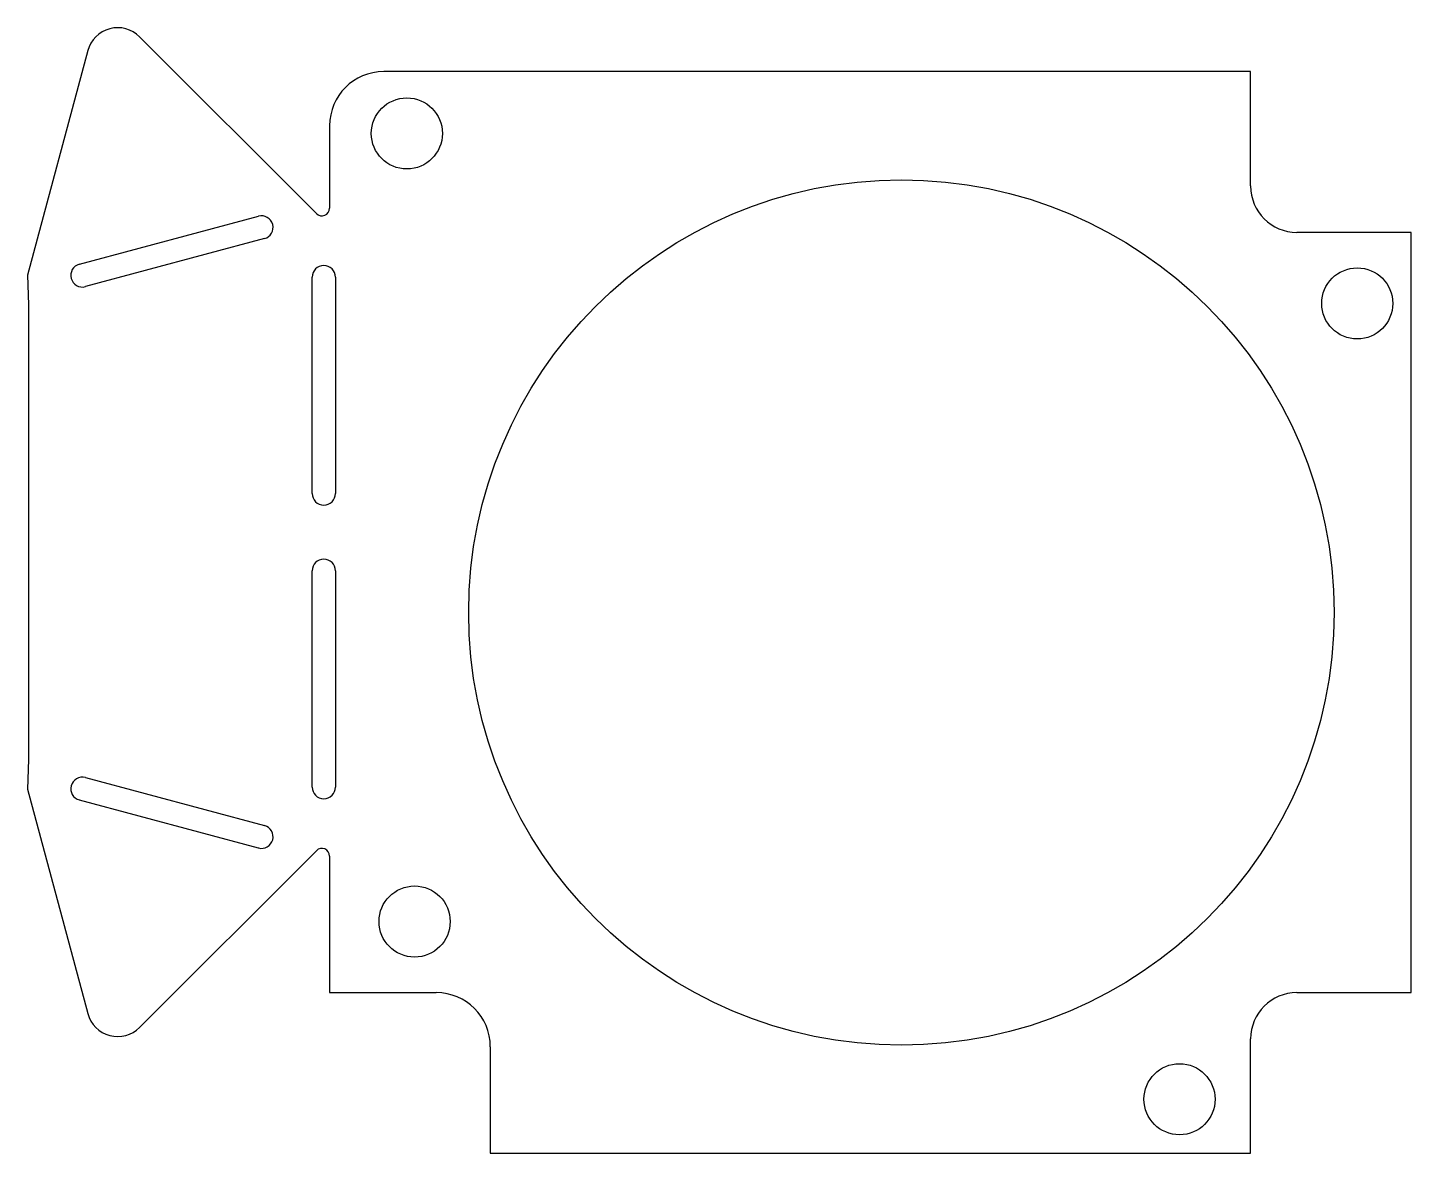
# Model space of a CAD drawing. Header units: millimetres. Extents: x -9.8 to 35, y 0 to 36.4.
import ezdxf

# ---------------------------------------------------------------- set-up
doc = ezdxf.new("R2010")
doc.units = ezdxf.units.MM

msp = doc.modelspace()

# ---------------------------------------------------------------- linework, layer by layer
at = {"color": 7, "linetype": 'Continuous', "lineweight": 25}
for p, q in [((-0.427, 30.407), (-6.149, 36.129)), ((-7.822, 35.681), (-9.769, 28.416)), ((29.8, 35), (1.75, 35)), ((29.8, 31.3), (29.8, 35)), ((0, 33.25), (0, 30.584)), ((-8.096, 28.768), (-2.301, 30.321)), ((-2.107, 29.596), (-7.902, 28.043)), ((35, 29.8), (31.3, 29.8)), ((35, 5.2), (35, 29.8)), ((-9.769, 28.416), (-9.74, 27.454)), ((-0.562, 21.35), (-0.562, 28.35)), ((0.188, 28.35), (0.188, 21.35)), ((-9.74, 27.454), (-9.74, 12.746)), ((-0.562, 11.85), (-0.562, 18.85)), ((0.188, 18.85), (0.188, 11.85)), ((-9.74, 12.746), (-9.769, 11.784)), ((-7.902, 12.157), (-2.107, 10.604)), ((-9.769, 11.784), (-7.822, 4.519)), ((-2.301, 9.879), (-8.096, 11.432)), ((-6.149, 4.071), (-0.427, 9.793)), ((0, 9.616), (0, 5.2)), ((0, 5.2), (3.45, 5.2)), ((31.3, 5.2), (35, 5.2)), ((29.8, 0), (29.8, 3.7)), ((5.2, 3.45), (5.2, 0)), ((5.2, 0), (29.8, 0))]:
    msp.add_line(p, q, dxfattribs=at)
for centre, radius in [((2.5, 33), 1.15), ((18.5, 17.5), 14), ((33.25, 27.5), 1.15), ((2.75, 7.5), 1.15), ((27.5, 1.75), 1.15)]:
    msp.add_circle(centre, radius, dxfattribs=at)
for centre, radius, start, end in [((-6.856, 35.422), 1, 45, 165), ((1.75, 33.25), 1.75, 90, 180), ((31.3, 31.3), 1.5, 180, 270), ((-0.25, 30.584), 0.25, 225, 0), ((-2.204, 29.958), 0.375, 285, 105), ((-7.999, 28.405), 0.375, 105, 285), ((-0.187, 28.35), 0.375, 0, 180), ((-0.187, 21.35), 0.375, 180, 0), ((-0.187, 18.85), 0.375, 0, 180), ((-7.999, 11.795), 0.375, 75, 255), ((-0.187, 11.85), 0.375, 180, 0), ((-2.204, 10.242), 0.375, 255, 75), ((-0.25, 9.616), 0.25, 0, 135), ((3.45, 3.45), 1.75, 0, 90), ((31.3, 3.7), 1.5, 90, 180), ((-6.856, 4.778), 1, 195, 315)]:
    msp.add_arc(centre, radius, start, end, dxfattribs=at)

doc.saveas('drawing.dxf')
